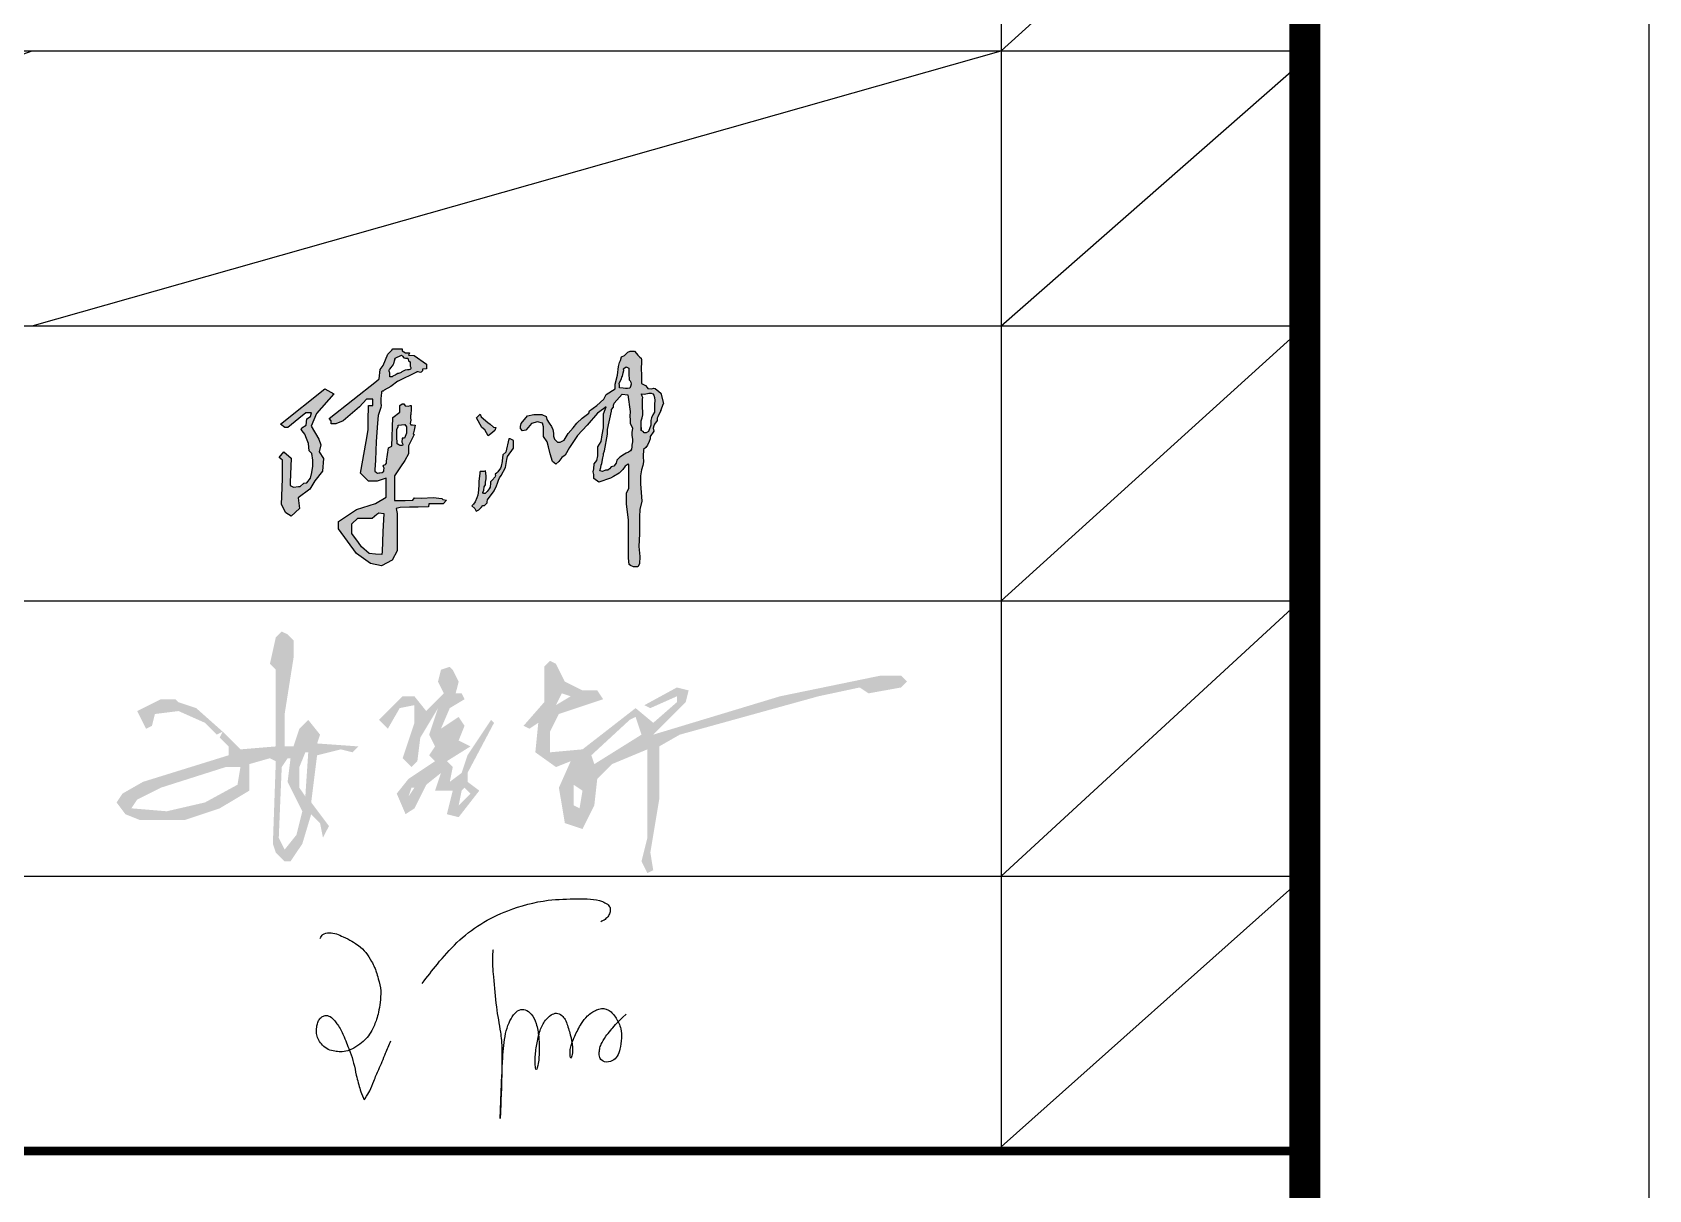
# Model space of a CAD drawing. Extents: x -18502 to 259858, y -468734 to 127958.
# Drawn here: x 100598 to 107648, y -306387 to -301337 of the extents above; entities that cross this region are included whole.
import ezdxf

# ---------------------------------------------------------------- set-up
doc = ezdxf.new("R2010")
doc.units = 0
doc.header["$LTSCALE"] = 1000
doc.layers.get('0').update_dxf_attribs({"linetype": 'CONTINUOUS'})
doc.layers.add('参照-TK_A1$0$TK', color=161, linetype='CONTINUOUS')
doc.layers.add('参照-弱电底图$0$0图框', color=161, linetype='CONTINUOUS')

# ---------------------------------------------------------------- blocks, each defined once
blk = doc.blocks.new('参照-TK_A1$0$王丽')
at = {"color": 7}
for points, knots in [([(3866287.5, -958280.5), (3866302, -958261.7), (3866333.7, -958220.5), (3866387.4, -958159.3), (3866455.9, -958104.9), (3866545.5, -958062.3), (3866642, -958036.2), (3866734.5, -958034.4), (3866794.9, -958033.9), (3866825.2, -958048.7), (3866835.2, -958059.5), (3866834.2, -958072.7), (3866829.2, -958084.7), (3866819.6, -958094.9), (3866811.2, -958099.2), (3866807.1, -958101.3)], [0, 0, 0, 0, 71.176696, 156.139835, 243.593317, 331.285447, 452.557745, 538.872933, 610.969126, 627.210879, 639.755687, 651.907992, 664.305505, 678.650312, 692.539355, 692.539355, 692.539355, 692.539355]), ([(3865990.9, -958149.6), (3865993.1, -958145.4), (3865998.4, -958135.5), (3866025.9, -958130.5), (3866053.9, -958142.7), (3866081.8, -958156.9), (3866104.7, -958171.2), (3866124.7, -958190.7), (3866138.9, -958213.2), (3866148.9, -958232.1), (3866154.5, -958249.2), (3866161.3, -958271.7), (3866168.7, -958301.4), (3866165.1, -958334.6), (3866161.3, -958362.2), (3866154, -958389.8), (3866143, -958414.6), (3866128.8, -958438.1), (3866110.3, -958455), (3866091.3, -958467.9), (3866070.6, -958478.1), (3866051.2, -958479.9), (3866032.3, -958478), (3866013.4, -958473.8), (3865997.7, -958461.1), (3865986.1, -958446.3), (3865980.6, -958431.1), (3865979.6, -958418.2), (3865981.1, -958406.3), (3865983.3, -958394.9), (3865988.6, -958383.6), (3865997.1, -958375.9), (3866009.8, -958372.4), (3866024.7, -958378.5), (3866034.4, -958391.6), (3866048.8, -958409.2), (3866062, -958439.8), (3866076.6, -958476), (3866089.2, -958513.2), (3866095.8, -958549.7), (3866105.7, -958586.9), (3866112.8, -958604.7), (3866118.9, -958619.5), (3866126.4, -958606.5), (3866136.6, -958593.4), (3866147.2, -958562), (3866163.2, -958526.6), (3866179.6, -958487.4), (3866191.4, -958459.7), (3866196.5, -958447.8)], [0, 0, 0, 0, 13.731409, 32.403411, 75.373625, 103.690592, 126.720388, 156.074929, 186.668121, 206.080663, 219.889366, 240.606548, 276.992775, 310.396002, 339.5649, 360.845054, 395.793554, 420.575108, 442.607198, 470.205905, 489.588766, 510.942276, 527.432387, 546.955553, 567.852122, 586.445117, 602.847403, 615.612656, 624.865231, 638.531845, 650.491684, 661.597756, 671.870692, 688.635216, 705.792494, 720.13803, 756.955431, 804.500929, 837.87106, 873.850998, 918.0328, 943.996423, 948.229784, 951.398068, 978.14304, 1008.685467, 1045.274037, 1096.436306, 1135.549026, 1135.549026, 1135.549026, 1135.549026]), ([(3866493.4, -958183.9), (3866493.2, -958176.7), (3866491.3, -958215.2), (3866491.5, -958230.3), (3866496.7, -958283.4), (3866500.4, -958342.8), (3866515.3, -958418.2), (3866523.4, -958503.7), (3866511.9, -958722.2), (3866514.8, -958660.5)], [0, 0, 0, 0, 21.434295, 47.979217, 77.747385, 165.894476, 239.593263, 293.258298, 478.396639, 478.396639, 478.396639, 478.396639]), ([(3866514.2, -958673.8), (3866515, -958651.1), (3866517.2, -958593.5), (3866520.5, -958510), (3866525.9, -958436.9), (3866537.9, -958397.6), (3866551.2, -958373.4), (3866567.1, -958356.2), (3866589.2, -958355.5), (3866608.2, -958371), (3866621, -958399.5), (3866626.7, -958433.8), (3866628.1, -958465), (3866627.8, -958491.3), (3866625.1, -958512.3), (3866619.4, -958539.6), (3866615.1, -958514.7), (3866616.1, -958491.3), (3866619.8, -958458.3), (3866628.1, -958420.1), (3866642.5, -958389.9), (3866659.7, -958372.8), (3866677.9, -958364.7), (3866693.8, -958372.7), (3866704.2, -958386), (3866710.1, -958402.8), (3866717.8, -958427.3), (3866723.2, -958450.6), (3866724.5, -958469.3), (3866724.5, -958485), (3866720.1, -958502.5), (3866717.4, -958489.5), (3866717.2, -958482), (3866718.3, -958470.2), (3866722.3, -958453.7), (3866733.4, -958429.5), (3866746.6, -958400.7), (3866768.2, -958373.6), (3866788.8, -958358.8), (3866808.2, -958352.8), (3866821.2, -958354.4), (3866832.9, -958359.5), (3866842.5, -958369.2), (3866851.7, -958381.8), (3866859.8, -958396.4), (3866866.7, -958415.7), (3866867.7, -958441.7), (3866863.4, -958468.5), (3866856.7, -958492.6), (3866840.1, -958507.5), (3866819.6, -958511.8), (3866802.9, -958500.4), (3866801.9, -958484.6), (3866803.2, -958471.1), (3866807.1, -958457.4), (3866818.9, -958437.5), (3866834.4, -958418), (3866851.3, -958397.9), (3866880.2, -958369.7)], [0, 0, 0, 0, 20.621141, 51.087054, 71.291664, 81.091932, 88.841638, 95.183268, 100.139703, 106.427266, 115.197141, 126.844681, 136.1953, 144.646813, 149.608172, 155.105524, 159.139645, 164.737986, 176.684117, 188.805434, 198.57309, 205.13193, 209.819225, 214.64736, 219.193852, 224.337625, 230.052857, 241.435333, 247.320774, 250.3329, 253.070675, 254.819637, 258.116536, 260.162533, 264.492986, 272.219599, 284.707543, 292.978796, 302.135286, 306.271282, 310.374182, 313.188506, 317.261667, 322.048421, 326.744061, 331.710522, 339.72564, 348.959251, 355.465265, 360.85811, 367.592902, 372.087489, 376.439693, 380.454298, 384.127352, 388.645075, 391.546073, 394.61609, 394.61609, 394.61609, 394.61609])]:
    blk.add_open_spline(points, degree=3, knots=knots, dxfattribs=at)
blk = doc.blocks.new('参照-TK_A1$0$chenc')
h = blk.add_hatch(color=0)
h.dxf.hatch_style = 1
h.paths.add_polyline_path([(10.633, -2.888), (10.833, -2.865), (10.883, -2.938), (10.883, -3.12), (10.825, -3.265), (10.755, -3.265), (10.745, -3.385), (10.759, -3.417), (10.773, -3.455), (10.763, -3.481), (10.695, -3.481), (10.653, -3.455), (10.608, -3.425), (10.613, -3.354), (10.603, -3.287), (10.603, -3.21), (10.603, -3.182), (10.603, -3), (10.636, -2.939)], flags=16)
h.paths.add_polyline_path([(7.217, -2.854), (8.503, -1.826), (8.763, -1.979), (8.262, -2.544), (8.105, -2.919), (8.333, -3.293), (8.386, -3.456), (8.343, -3.665), (8.471, -3.852), (8.435, -4.228), (8.219, -4.501), (8.07, -4.746), (7.726, -5.002), (7.772, -5.308), (7.524, -5.529), (7.372, -5.437), (7.25, -5.198), (7.273, -4.447), (7.273, -3.901), (7.181, -3.825), (7.313, -3.666), (7.53, -3.846), (7.497, -4.555), (7.497, -4.642), (7.596, -4.687), (7.739, -4.674), (7.79, -4.669), (7.89, -4.576), (7.983, -4.564), (8.089, -4.426), (8.128, -4.265), (8.156, -4.078), (8.156, -3.902), (8.128, -3.713), (8.05, -3.636), (8.028, -3.423), (7.97, -3.271), (7.923, -3.147), (7.85, -3.049), (7.816, -3.002), (7.836, -2.963), (7.966, -2.889), (7.983, -2.703), (8.084, -2.634), (8.121, -2.524), (7.949, -2.524), (7.753, -2.696), (7.428, -2.951), (7.344, -2.955)])
h.paths.add_polyline_path([(10.221, -5.454), (10.195, -5.991), (10.169, -6.56), (10.164, -6.65), (9.974, -6.641), (9.791, -6.616), (9.576, -6.42), (9.481, -6.294), (9.287, -6.035), (9.287, -5.751), (9.462, -5.593), (9.684, -5.593), (9.797, -5.593), (9.879, -5.593), (10.019, -5.479), (10.076, -5.433)], flags=16)
h.paths.add_polyline_path([(10.152, -1.963), (10.141, -2.002), (10.133, -2.144), (10.133, -2.241), (10.139, -2.317), (10.137, -2.373), (10.053, -2.603), (10.037, -2.83), (10, -3.365), (9.975, -3.899), (9.962, -4.182), (9.958, -4.222), (10.004, -4.26), (10.032, -4.283), (10.075, -4.273), (10.104, -4.273), (10.177, -4.263), (10.221, -4.228), (10.221, -4.191), (10.227, -4.135), (10.204, -4.081), (10.224, -4.049), (10.274, -4.025), (10.297, -3.988), (10.298, -3.936), (10.356, -3.546), (10.454, -3.492), (10.483, -2.664), (10.69, -2.503), (10.69, -2.314), (10.756, -2.267), (10.803, -2.267), (10.846, -2.322), (10.929, -2.334), (10.992, -2.314), (11.012, -2.314), (11.012, -2.417), (11.004, -2.571), (10.994, -2.608), (10.994, -2.668), (11.004, -2.745), (10.984, -2.833), (11.005, -2.875), (11.056, -2.875), (11.13, -2.889), (11.104, -3.027), (11.079, -3.113), (11.072, -3.137), (11.107, -3.161), (10.934, -3.483), (10.934, -3.716), (10.827, -3.912), (10.701, -4.101), (10.531, -4.355), (10.531, -5.077), (10.846, -5.077), (11.06, -5.07), (11.117, -4.995), (11.315, -5.007), (11.653, -4.988), (11.91, -5.017), (11.941, -5.046), (12.043, -5.07), (11.943, -5.177), (11.829, -5.177), (11.621, -5.177), (11.533, -5.177), (11.516, -5.257), (11.224, -5.266), (10.966, -5.266), (10.695, -5.278), (10.581, -5.31), (10.606, -5.455), (10.606, -5.599), (10.606, -6.545), (10.462, -6.81), (10.153, -6.98), (9.831, -6.91), (9.428, -6.614), (8.899, -5.903), (8.899, -5.689), (9.422, -5.342), (9.983, -5.16), (10.291, -4.977), (10.291, -4.429), (10.027, -4.517), (9.775, -4.517), (9.542, -4.284), (9.706, -3.362), (9.766, -3.021), (9.766, -2.663), (9.775, -2.404), (9.775, -2.31), (9.901, -2.31), (9.901, -2.127), (9.718, -2.127), (9.517, -2.348), (9.038, -2.757), (8.83, -2.845), (8.691, -2.845), (8.691, -2.757), (8.635, -2.691), (10.006, -1.608), (10.09, -1.542), (10.112, -1.269), (10.205, -1.152), (10.34, -0.821), (10.449, -0.702), (10.485, -0.662), (10.751, -0.662), (10.751, -0.72), (10.848, -0.782), (10.963, -0.782), (10.968, -0.794), (10.938, -0.85), (11.104, -0.861), (11.458, -1.116), (11.458, -1.239), (11.459, -1.251), (11.345, -1.259), (11.349, -1.309), (11.307, -1.343), (11.284, -1.353), (11.215, -1.331), (11.179, -1.331), (10.63, -1.609), (10.424, -1.757), (10.229, -1.87), (10.214, -1.889), (10.204, -1.894), (10.168, -1.899), (10.152, -1.915), (10.153, -1.933)])
edge = h.paths.add_edge_path(flags=16)
edge.add_line((10.553, -0.935), (10.735, -0.85))
edge.add_line((10.735, -0.85), (10.765, -0.875))
edge.add_line((10.765, -0.875), (10.802, -0.93))
edge.add_line((10.802, -0.93), (10.85, -0.937))
edge.add_line((10.85, -0.937), (10.888, -0.938))
edge.add_line((10.888, -0.938), (10.916, -0.939))
edge.add_line((10.916, -0.939), (10.927, -0.973))
edge.add_line((10.927, -0.973), (10.927, -0.973))
edge.add_line((10.927, -0.973), (10.927, -0.973))
edge.add_line((10.927, -0.973), (10.94, -1.014))
edge.add_line((10.94, -1.014), (10.985, -1.041))
edge.add_line((10.985, -1.041), (10.985, -1.076))
edge.add_line((10.985, -1.076), (10.987, -1.132))
edge.add_line((10.987, -1.132), (10.987, -1.166))
edge.add_line((10.987, -1.166), (11.002, -1.211))
edge.add_line((11.002, -1.211), (11.002, -1.236))
edge.add_line((11.002, -1.236), (11, -1.257))
edge.add_line((11, -1.257), (10.979, -1.266))
edge.add_line((10.979, -1.266), (10.951, -1.281))
edge.add_line((10.951, -1.281), (10.913, -1.281))
edge.add_line((10.913, -1.281), (10.84, -1.282))
edge.add_line((10.84, -1.282), (10.78, -1.313))
edge.add_line((10.78, -1.313), (10.741, -1.33))
edge.add_line((10.741, -1.33), (10.724, -1.353))
edge.add_line((10.724, -1.353), (10.701, -1.368))
edge.add_line((10.701, -1.368), (10.65, -1.387))
edge.add_line((10.65, -1.387), (10.628, -1.379))
edge.add_line((10.628, -1.379), (10.576, -1.413))
edge.add_line((10.576, -1.413), (10.553, -1.432))
edge.add_line((10.553, -1.432), (10.505, -1.452))
edge.add_line((10.505, -1.452), (10.48, -1.462))
edge.add_line((10.48, -1.462), (10.462, -1.484))
edge.add_line((10.462, -1.484), (10.431, -1.484))
edge.add_line((10.431, -1.484), (10.395, -1.484))
edge.add_line((10.395, -1.484), (10.392, -1.461))
edge.add_line((10.392, -1.461), (10.4, -1.428))
edge.add_line((10.4, -1.428), (10.391, -1.396))
edge.add_line((10.391, -1.396), (10.391, -1.361))
edge.add_line((10.391, -1.361), (10.383, -1.342))
edge.add_line((10.383, -1.342), (10.376, -1.316))
edge.add_line((10.376, -1.316), (10.375, -1.294))
edge.add_line((10.375, -1.294), (10.384, -1.257))
h.paths.add_polyline_path([(10.927, -0.973), (10.927, -0.973)], flags=0)
h.paths.add_polyline_path([(10.553, -0.935), (10.735, -0.85), (10.765, -0.875), (10.802, -0.93), (10.85, -0.937), (10.888, -0.938), (10.916, -0.939), (10.927, -0.973), (10.94, -1.014), (10.985, -1.041), (10.985, -1.076), (10.987, -1.132), (10.987, -1.166), (11.002, -1.211), (11.002, -1.236), (11, -1.257), (10.979, -1.266), (10.951, -1.281), (10.913, -1.281), (10.84, -1.282), (10.78, -1.313), (10.741, -1.33), (10.724, -1.353), (10.701, -1.368), (10.65, -1.387), (10.628, -1.379), (10.576, -1.413), (10.553, -1.432), (10.505, -1.452), (10.48, -1.462), (10.462, -1.484), (10.431, -1.484), (10.395, -1.484), (10.392, -1.461), (10.4, -1.428), (10.391, -1.396), (10.391, -1.361), (10.383, -1.342), (10.376, -1.316), (10.375, -1.294), (10.384, -1.257), (10.493, -1.12), (10.542, -0.969)], flags=0)
h = blk.add_hatch(color=0)
h.dxf.hatch_style = 1
h.paths.add_polyline_path([(13.047, -2.642), (13.021, -2.57), (12.915, -2.676), (13.074, -2.95), (13.16, -3.023), (13.256, -3.194), (13.328, -3.134), (13.445, -3.038), (13.478, -2.949), (13.414, -2.945), (13.315, -2.859), (13.249, -2.805)])
h.paths.add_polyline_path([(13.799, -3.887), (13.819, -3.8), (13.995, -3.559), (13.995, -3.451), (13.995, -3.33), (13.896, -3.284), (13.857, -3.284), (13.769, -3.669), (13.685, -3.746), (13.663, -3.921), (13.661, -3.947), (13.635, -4.076), (13.635, -4.091), (13.61, -4.134), (13.54, -4.244), (13.5, -4.279), (13.462, -4.308), (13.468, -4.378), (13.364, -4.5), (13.324, -4.537), (13.324, -4.571), (13.309, -4.689), (13.287, -4.74), (13.225, -4.814), (13.172, -4.878), (13.122, -4.872), (13.097, -4.842), (13.126, -4.779), (13.143, -4.679), (13.173, -4.626), (13.179, -4.598), (13.179, -4.546), (13.186, -4.496), (13.2, -4.442), (13.198, -4.357), (13.179, -4.216), (13.125, -4.23), (13.02, -4.23), (13.016, -4.251), (13.013, -4.293), (12.986, -4.51), (12.986, -4.56), (12.981, -4.608), (12.972, -4.781), (12.956, -4.919), (12.922, -5.002), (12.877, -5.116), (12.827, -5.186), (12.779, -5.234), (12.864, -5.313), (12.903, -5.389), (12.985, -5.347), (13.047, -5.28), (13.101, -5.222), (13.152, -5.219), (13.222, -5.14), (13.225, -5.105), (13.234, -5.068), (13.234, -5.058), (13.433, -4.795), (13.493, -4.653), (13.527, -4.572), (13.546, -4.517), (13.552, -4.488), (13.583, -4.415), (13.633, -4.352), (13.757, -4.117)])
h.paths.add_polyline_path([(14.865, -2.932), (14.865, -3.086), (14.865, -3.213), (14.972, -3.373), (15.01, -3.519), (15.062, -3.72), (15.122, -3.947), (15.222, -4.018), (15.311, -3.942), (15.393, -3.823), (15.497, -3.755), (15.619, -3.54), (15.757, -3.33), (15.849, -3.191), (16.132, -2.89), (16.43, -2.539), (16.611, -2.406), (16.682, -2.353), (16.605, -2.554), (16.605, -2.778), (16.605, -2.967), (16.569, -3.163), (16.538, -3.357), (16.442, -3.515), (16.442, -3.776), (16.417, -3.914), (16.335, -4.014), (16.327, -4.157), (16.311, -4.243), (16.326, -4.319), (16.326, -4.437), (16.47, -4.545), (16.816, -4.425), (16.903, -4.375), (17.061, -4.282), (17.168, -4.176), (17.242, -4.075), (17.322, -4.02), (17.341, -4.03), (17.341, -4.315), (17.341, -4.721), (17.28, -4.866), (17.28, -5.174), (17.336, -5.645), (17.336, -6.52), (17.336, -6.759), (17.353, -6.934), (17.389, -6.97), (17.481, -7.008), (17.609, -7.007), (17.658, -6.917), (17.669, -6.701), (17.631, -6.418), (17.655, -6.046), (17.655, -5.824), (17.655, -5.55), (17.669, -5.343), (17.722, -5.099), (17.681, -4.594), (17.681, -4.361), (17.717, -4.189), (17.749, -4.057), (17.775, -3.954), (17.763, -3.796), (17.769, -3.595), (17.836, -3.534), (17.891, -3.464), (17.937, -3.364), (17.97, -3.28), (17.97, -3.213), (18.076, -3.062), (18.051, -2.975), (18.072, -2.907), (18.096, -2.856), (18.17, -2.747), (18.17, -2.723), (18.17, -2.68), (18.186, -2.639), (18.28, -2.459), (18.357, -2.253), (18.279, -1.958), (18.219, -1.91), (18.115, -1.816), (18.065, -1.81), (18.016, -1.826), (17.896, -1.821), (17.881, -1.786), (17.83, -1.734), (17.715, -1.674), (17.714, -1.613), (17.71, -1.454), (17.701, -1.216), (17.71, -1.071), (17.71, -0.998), (17.715, -0.972), (17.699, -0.938), (17.661, -0.909), (17.606, -0.852), (17.57, -0.805), (17.512, -0.729), (17.386, -0.729), (17.313, -0.763), (17.217, -0.86), (17.128, -0.902), (17.102, -1.004), (17.07, -1.062), (17.047, -1.178), (17.015, -1.436), (16.948, -1.691), (16.948, -1.831), (16.69, -1.996), (16.617, -2.131), (16.419, -2.31), (16.202, -2.464), (16.18, -2.536), (15.99, -2.685), (15.833, -2.824), (15.723, -2.966), (15.577, -3.132), (15.522, -3.227), (15.467, -3.323), (15.348, -3.378), (15.27, -3.378), (15.188, -3.297), (15.156, -3.201), (15.156, -3.12), (15.133, -3.012), (15.095, -2.927), (15.029, -2.827), (14.959, -2.722), (14.945, -2.632), (14.814, -2.58), (14.587, -2.574), (14.403, -2.613), (14.218, -2.841), (14.191, -2.926), (14.191, -2.982), (14.256, -3.053), (14.352, -3.03), (14.422, -2.95), (14.516, -2.841), (14.69, -2.793), (14.838, -2.832)])
h.paths.add_polyline_path([(16.726, -3.009), (16.842, -2.481), (16.845, -2.432), (16.901, -2.366), (16.901, -2.308), (16.92, -2.243), (17.151, -1.98), (17.314, -2), (17.383, -2.491), (17.374, -2.624), (17.383, -2.733), (17.386, -2.826), (17.449, -2.969), (17.431, -3.102), (17.43, -3.178), (17.455, -3.305), (17.454, -3.368), (17.433, -3.466), (17.432, -3.515), (17.424, -3.585), (17.394, -3.632), (17.337, -3.668), (17.272, -3.704), (17.172, -3.757), (17.136, -3.789), (17.08, -3.821), (16.998, -3.908), (16.972, -3.993), (16.909, -4.08), (16.833, -4.094), (16.786, -4.151), (16.734, -4.191), (16.664, -4.198), (16.577, -4.234), (16.498, -4.217), (16.534, -4.118), (16.54, -4.046), (16.56, -4.002), (16.587, -3.839), (16.606, -3.759), (16.604, -3.712), (16.642, -3.628), (16.726, -3.147), (16.726, -3.069)], flags=16)
h.paths.add_polyline_path([(17.074, -1.803), (17.07, -1.774), (17.078, -1.726), (17.065, -1.673), (17.136, -1.528), (17.146, -1.488), (17.162, -1.461), (17.168, -1.411), (17.182, -1.363), (17.2, -1.297), (17.192, -1.247), (17.267, -1.192), (17.348, -1.231), (17.348, -1.313), (17.348, -1.342), (17.347, -1.404), (17.347, -1.446), (17.354, -1.507), (17.357, -1.567), (17.388, -1.595), (17.406, -1.634), (17.416, -1.69), (17.389, -1.76), (17.375, -1.813), (17.31, -1.823), (17.247, -1.817), (17.183, -1.811)], flags=16)
h.paths.add_polyline_path([(17.708, -2.862), (17.708, -2.764), (17.736, -2.673), (17.754, -2.582), (17.745, -2.286), (17.745, -2.209), (17.738, -2.134), (17.751, -2.084), (17.734, -2.041), (17.709, -1.976), (17.798, -1.986), (17.928, -1.957), (17.991, -1.957), (18.047, -1.976), (18.076, -2.014), (18.087, -2.078), (18.103, -2.168), (18.096, -2.275), (18.096, -2.378), (18.089, -2.509), (18.047, -2.586), (18.002, -2.673), (17.987, -2.749), (17.987, -2.885), (17.915, -3.072), (17.848, -3.111), (17.795, -3.108), (17.762, -3.071), (17.708, -3.037), (17.708, -2.958)], flags=16)
at = {"color": 0}
for points in [[(8.635, -2.691), (10.006, -1.608), (10.09, -1.542), (10.112, -1.269), (10.205, -1.152), (10.34, -0.821), (10.449, -0.702), (10.485, -0.662), (10.751, -0.662), (10.751, -0.72), (10.848, -0.782), (10.963, -0.782), (10.968, -0.794), (10.938, -0.85), (11.104, -0.861), (11.458, -1.116), (11.458, -1.239), (11.459, -1.251), (11.345, -1.259), (11.349, -1.309), (11.307, -1.343), (11.284, -1.353), (11.215, -1.331), (11.179, -1.331)], [(10.553, -0.935), (10.735, -0.85), (10.765, -0.875), (10.802, -0.93), (10.85, -0.937), (10.888, -0.938), (10.916, -0.939), (10.927, -0.973), (10.927, -0.973), (10.927, -0.973), (10.94, -1.014), (10.94, -1.014), (10.94, -1.014), (10.985, -1.041), (10.985, -1.076), (10.987, -1.132), (10.987, -1.166), (10.987, -1.166), (11.002, -1.211), (11.002, -1.236), (11, -1.257), (10.979, -1.266), (10.951, -1.281), (10.913, -1.281), (10.84, -1.282), (10.84, -1.282), (10.78, -1.313), (10.78, -1.313), (10.741, -1.33), (10.724, -1.353), (10.701, -1.368), (10.65, -1.387), (10.628, -1.379), (10.576, -1.413), (10.553, -1.432), (10.505, -1.452), (10.48, -1.462), (10.462, -1.484), (10.431, -1.484), (10.395, -1.484), (10.392, -1.461), (10.4, -1.428), (10.391, -1.396), (10.391, -1.361), (10.383, -1.342), (10.376, -1.316), (10.375, -1.294), (10.384, -1.257)], [(10.542, -0.969), (10.553, -0.935)], [(14.218, -2.841), (14.403, -2.613), (14.587, -2.574), (14.814, -2.58), (14.945, -2.632), (14.959, -2.722), (15.029, -2.827), (15.095, -2.927), (15.133, -3.012), (15.156, -3.12), (15.156, -3.201), (15.188, -3.297), (15.27, -3.378), (15.27, -3.378), (15.348, -3.378), (15.467, -3.323), (15.522, -3.227), (15.577, -3.132), (15.723, -2.966), (15.833, -2.824), (15.99, -2.685), (16.18, -2.536), (16.18, -2.536), (16.202, -2.464), (16.419, -2.31), (16.617, -2.131), (16.69, -1.996), (16.948, -1.831), (16.948, -1.691), (17.015, -1.436), (17.047, -1.178), (17.047, -1.178), (17.07, -1.062), (17.102, -1.004), (17.128, -0.902), (17.217, -0.86), (17.313, -0.763), (17.386, -0.729), (17.512, -0.729), (17.57, -0.805), (17.606, -0.852), (17.606, -0.852), (17.661, -0.909), (17.699, -0.938), (17.715, -0.972), (17.71, -0.998), (17.71, -1.071), (17.701, -1.216), (17.71, -1.454), (17.714, -1.613), (17.715, -1.674), (17.83, -1.734), (17.881, -1.786), (17.896, -1.821), (18.016, -1.826), (18.065, -1.81), (18.115, -1.816), (18.219, -1.91), (18.279, -1.958), (18.279, -1.958), (18.357, -2.253)], [(10.542, -0.969), (10.493, -1.12), (10.384, -1.257)], [(10.63, -1.609), (11.179, -1.331)], [(17.202, -1.24), (17.267, -1.192), (17.348, -1.231), (17.348, -1.313), (17.348, -1.342), (17.347, -1.404), (17.347, -1.404), (17.347, -1.446), (17.354, -1.507), (17.354, -1.507), (17.357, -1.567), (17.388, -1.595), (17.406, -1.634), (17.416, -1.69), (17.389, -1.76), (17.375, -1.813), (17.31, -1.823), (17.247, -1.817), (17.183, -1.811), (17.074, -1.803), (17.07, -1.774), (17.078, -1.726), (17.065, -1.673), (17.136, -1.528), (17.136, -1.528)], [(17.136, -1.528), (17.146, -1.488), (17.162, -1.461), (17.168, -1.411), (17.182, -1.363), (17.2, -1.297), (17.192, -1.25), (17.202, -1.24)], [(7.217, -2.854), (8.503, -1.826), (8.763, -1.979), (8.262, -2.544), (8.105, -2.919), (8.333, -3.293), (8.386, -3.456), (8.343, -3.665), (8.471, -3.852), (8.435, -4.228), (8.219, -4.501), (8.07, -4.746), (7.726, -5.002), (7.772, -5.308), (7.524, -5.529), (7.372, -5.437), (7.25, -5.198), (7.273, -4.447), (7.273, -3.901), (7.181, -3.825), (7.313, -3.666), (7.53, -3.846), (7.497, -4.555), (7.497, -4.642), (7.596, -4.687), (7.739, -4.674), (7.79, -4.669), (7.89, -4.576), (7.983, -4.564), (8.089, -4.426), (8.128, -4.265), (8.156, -4.078), (8.156, -3.902), (8.128, -3.713), (8.05, -3.636), (8.028, -3.423), (7.97, -3.271), (7.923, -3.147), (7.85, -3.049), (7.816, -3.002), (7.836, -2.963), (7.966, -2.889), (7.983, -2.703), (8.084, -2.634), (8.121, -2.524), (7.949, -2.524), (7.753, -2.696), (7.428, -2.951), (7.344, -2.955), (7.217, -2.854)], [(10.424, -1.757), (10.229, -1.87), (10.214, -1.889), (10.204, -1.894), (10.168, -1.899), (10.152, -1.915), (10.153, -1.933), (10.152, -1.963)], [(10.63, -1.609), (10.63, -1.609), (10.424, -1.757)], [(10.152, -1.963), (10.152, -1.963), (10.152, -1.963), (10.152, -1.963), (10.141, -2.002), (10.141, -2.002), (10.133, -2.144), (10.133, -2.241), (10.139, -2.317), (10.139, -2.317), (10.137, -2.373), (10.137, -2.373), (10.137, -2.373), (10.053, -2.603), (10.037, -2.83), (10, -3.365), (9.975, -3.899), (9.962, -4.182), (9.958, -4.222), (10.004, -4.26), (10.032, -4.283), (10.075, -4.273), (10.104, -4.273), (10.177, -4.263), (10.221, -4.228), (10.221, -4.191), (10.227, -4.135), (10.204, -4.081), (10.224, -4.049), (10.274, -4.025), (10.297, -3.988), (10.298, -3.936), (10.356, -3.546), (10.454, -3.492), (10.483, -2.664), (10.69, -2.503), (10.69, -2.314), (10.756, -2.267), (10.803, -2.267), (10.803, -2.267), (10.846, -2.322), (10.846, -2.322), (10.846, -2.322), (10.929, -2.334), (10.992, -2.314), (11.012, -2.314), (11.012, -2.417), (11.004, -2.571), (10.994, -2.608), (10.994, -2.608), (10.994, -2.668), (10.994, -2.668), (11.004, -2.745), (10.984, -2.833), (11.005, -2.875), (11.056, -2.875), (11.13, -2.889), (11.104, -3.027), (11.079, -3.113), (11.072, -3.137), (11.107, -3.161), (11.107, -3.161), (10.934, -3.483), (10.934, -3.716), (10.827, -3.912), (10.701, -4.101), (10.531, -4.355), (10.531, -5.077), (10.846, -5.077), (11.06, -5.07), (11.117, -4.995), (11.315, -5.007), (11.653, -4.988), (11.91, -5.017), (11.941, -5.046), (12.043, -5.07), (11.943, -5.177), (11.829, -5.177), (11.621, -5.177), (11.621, -5.177), (11.533, -5.177), (11.516, -5.257), (11.224, -5.266), (10.966, -5.266), (10.695, -5.278), (10.581, -5.31), (10.606, -5.455), (10.606, -5.599), (10.606, -6.545), (10.462, -6.81), (10.153, -6.98), (9.831, -6.91), (9.428, -6.614), (8.899, -5.903), (8.899, -5.689), (9.422, -5.342), (9.983, -5.16), (10.291, -4.977), (10.291, -4.429), (10.027, -4.517), (9.775, -4.517), (9.542, -4.284), (9.706, -3.362), (9.766, -3.021), (9.766, -2.663), (9.775, -2.404), (9.775, -2.31), (9.901, -2.31), (9.901, -2.127), (9.718, -2.127), (9.517, -2.348), (9.038, -2.757), (8.83, -2.845), (8.691, -2.845), (8.691, -2.757), (8.635, -2.691)], [(17.314, -2), (17.383, -2.491), (17.374, -2.624), (17.383, -2.733), (17.386, -2.826), (17.449, -2.969), (17.431, -3.102), (17.43, -3.178), (17.455, -3.305), (17.454, -3.368), (17.433, -3.466), (17.432, -3.515), (17.424, -3.585), (17.394, -3.632), (17.337, -3.668), (17.272, -3.704), (17.172, -3.757), (17.136, -3.789), (17.08, -3.821), (17.081, -3.82), (17.08, -3.821), (16.998, -3.908), (16.972, -3.993), (16.909, -4.08), (16.833, -4.094), (16.786, -4.151), (16.734, -4.191), (16.664, -4.198), (16.577, -4.234), (16.498, -4.217)], [(16.726, -3.009), (16.842, -2.481), (16.845, -2.432), (16.901, -2.366), (16.901, -2.308), (16.92, -2.243), (17.151, -1.98)], [(17.151, -1.98), (17.314, -2)], [(17.715, -1.977), (17.798, -1.986), (17.928, -1.957), (17.991, -1.957), (18.047, -1.976), (18.076, -2.014), (18.087, -2.078), (18.103, -2.168), (18.096, -2.275), (18.096, -2.378), (18.089, -2.509), (18.047, -2.586), (18.002, -2.673), (17.987, -2.749), (17.987, -2.885), (17.915, -3.072), (17.915, -3.072), (17.915, -3.072), (17.848, -3.111), (17.795, -3.108), (17.762, -3.071), (17.708, -3.037), (17.708, -2.958), (17.708, -3.037), (17.708, -2.862), (17.708, -2.764), (17.736, -2.673), (17.754, -2.582), (17.745, -2.286)], [(17.745, -2.286), (17.745, -2.209), (17.738, -2.134), (17.751, -2.084), (17.734, -2.041), (17.713, -1.986), (17.715, -1.977)], [(18.28, -2.459), (18.357, -2.253)], [(18.096, -2.856), (18.072, -2.907), (18.051, -2.975), (18.076, -3.062), (18.076, -3.062), (17.97, -3.213), (17.97, -3.28), (17.97, -3.28), (17.937, -3.364), (17.891, -3.464), (17.836, -3.534), (17.769, -3.595), (17.763, -3.796), (17.775, -3.954), (17.749, -4.057), (17.717, -4.189), (17.681, -4.361), (17.681, -4.594), (17.722, -5.099), (17.722, -5.099), (17.669, -5.343), (17.655, -5.55), (17.655, -5.824), (17.655, -6.046), (17.631, -6.418), (17.669, -6.701), (17.658, -6.917), (17.609, -7.007), (17.481, -7.008), (17.389, -6.97), (17.353, -6.934), (17.336, -6.759), (17.336, -6.52), (17.336, -5.645), (17.28, -5.174), (17.28, -4.866), (17.341, -4.721), (17.341, -4.315), (17.341, -4.03), (17.322, -4.02), (17.242, -4.075), (17.168, -4.176), (17.061, -4.282), (16.903, -4.375), (16.816, -4.425), (16.816, -4.425), (16.47, -4.545), (16.47, -4.545), (16.47, -4.545), (16.326, -4.437), (16.326, -4.437), (16.326, -4.319), (16.311, -4.243), (16.327, -4.157), (16.335, -4.014), (16.335, -4.014), (16.335, -4.014), (16.417, -3.914), (16.442, -3.776), (16.442, -3.515), (16.538, -3.357), (16.538, -3.357), (16.569, -3.163), (16.605, -2.967), (16.605, -2.778), (16.605, -2.554), (16.682, -2.353), (16.611, -2.406), (16.43, -2.539), (16.132, -2.89), (15.849, -3.191), (15.757, -3.33), (15.619, -3.54), (15.619, -3.54), (15.497, -3.755), (15.393, -3.823), (15.311, -3.942), (15.222, -4.018), (15.122, -3.947), (15.062, -3.72), (15.01, -3.519), (14.972, -3.373), (14.865, -3.213), (14.865, -3.086), (14.865, -2.932), (14.838, -2.832), (14.69, -2.793), (14.516, -2.841), (14.422, -2.95), (14.352, -3.03), (14.256, -3.053), (14.191, -2.982), (14.191, -2.926), (14.218, -2.841)], [(18.28, -2.459), (18.186, -2.639), (18.17, -2.68), (18.17, -2.723), (18.17, -2.747), (18.096, -2.856)], [(10.633, -2.888), (10.833, -2.865), (10.883, -2.938), (10.883, -3.12), (10.825, -3.265), (10.755, -3.265), (10.745, -3.385), (10.759, -3.417), (10.773, -3.455), (10.763, -3.481), (10.695, -3.481), (10.653, -3.455), (10.608, -3.425), (10.613, -3.354), (10.613, -3.354), (10.603, -3.287), (10.603, -3.21), (10.603, -3.182), (10.603, -3), (10.636, -2.939), (10.636, -2.939), (10.633, -2.888)], [(13.433, -4.795), (13.493, -4.653), (13.527, -4.572), (13.546, -4.517), (13.552, -4.488), (13.583, -4.415), (13.633, -4.352), (13.633, -4.352), (13.633, -4.352), (13.757, -4.117), (13.799, -3.887), (13.799, -3.887), (13.819, -3.8), (13.995, -3.559), (13.995, -3.451), (13.995, -3.33), (13.896, -3.284), (13.857, -3.284), (13.769, -3.669), (13.769, -3.669), (13.769, -3.669), (13.769, -3.669), (13.685, -3.746), (13.663, -3.921), (13.661, -3.947), (13.661, -3.947), (13.635, -4.076), (13.635, -4.091), (13.61, -4.134), (13.54, -4.244), (13.54, -4.244), (13.54, -4.244), (13.5, -4.279), (13.5, -4.279), (13.462, -4.308), (13.462, -4.308), (13.465, -4.348), (13.462, -4.37), (13.464, -4.383), (13.364, -4.5), (13.324, -4.537), (13.324, -4.571), (13.309, -4.689)], [(16.642, -3.628), (16.726, -3.147), (16.726, -3.069), (16.726, -3.009)], [(16.56, -4.002), (16.587, -3.839), (16.606, -3.759), (16.604, -3.712), (16.642, -3.628)], [(13.179, -4.216), (13.125, -4.23), (13.02, -4.23), (13.016, -4.251), (13.013, -4.293)], [(13.309, -4.689), (13.309, -4.689), (13.287, -4.74), (13.225, -4.814), (13.172, -4.878), (13.122, -4.872), (13.097, -4.842), (13.126, -4.779), (13.143, -4.679), (13.143, -4.679), (13.143, -4.679), (13.143, -4.679), (13.173, -4.626), (13.179, -4.598), (13.179, -4.598), (13.179, -4.546), (13.186, -4.496), (13.2, -4.442), (13.198, -4.357), (13.198, -4.357), (13.179, -4.216)], [(16.498, -4.217), (16.534, -4.118), (16.54, -4.046), (16.56, -4.002)], [(13.013, -4.293), (12.986, -4.51), (12.986, -4.56), (12.981, -4.608), (12.981, -4.608), (12.981, -4.608), (12.972, -4.781), (12.972, -4.781), (12.956, -4.919), (12.922, -5.002), (12.877, -5.116), (12.827, -5.186), (12.827, -5.186), (12.779, -5.234), (12.864, -5.313), (12.864, -5.313)], [(12.905, -5.389), (12.985, -5.347), (13.047, -5.28), (13.101, -5.222), (13.152, -5.219), (13.185, -5.186), (13.152, -5.219), (13.222, -5.14), (13.225, -5.105), (13.225, -5.105), (13.234, -5.068), (13.234, -5.058)], [(13.234, -5.058), (13.433, -4.795)], [(10.221, -5.454), (10.195, -5.991), (10.169, -6.56), (10.164, -6.65), (9.974, -6.641), (9.791, -6.616), (9.576, -6.42), (9.481, -6.294), (9.287, -6.035), (9.287, -5.751), (9.462, -5.593), (9.684, -5.593), (9.797, -5.593), (9.879, -5.593), (10.019, -5.479), (10.076, -5.433), (10.221, -5.454), (10.221, -5.454)], [(12.864, -5.313), (12.903, -5.389)]]:
    blk.add_lwpolyline(points, dxfattribs=at)
for points in [[(10.536, -0.991), (10.536, -0.991)], [(12.915, -2.676), (13.021, -2.57), (13.047, -2.642), (13.249, -2.805), (13.315, -2.859), (13.414, -2.945), (13.478, -2.949), (13.445, -3.038), (13.328, -3.134), (13.256, -3.194), (13.16, -3.023), (13.074, -2.95)]]:
    blk.add_lwpolyline(points, close=True, dxfattribs=at)

msp = doc.modelspace()

# ---------------------------------------------------------------- hatches: boundary and pattern name
at = {"linetype": 'Continuous'}
h = msp.add_hatch(color=256, dxfattribs=at)
h.paths.add_polyline_path([(102470.1, -304646), (102482.9, -304633.2), (102508.7, -304658.9), (102457.2, -304710.4)], flags=16)
h.paths.add_polyline_path([(102251.4, -304633.2), (102264.3, -304633.2), (102238.5, -304671.8)], flags=16)
h.paths.add_polyline_path([(102958.8, -304620.3), (102997.4, -304646), (102984.6, -304723.2), (102958.8, -304710.4)], flags=16)
h.paths.add_polyline_path([(101441.1, -304543.1), (101479.7, -304543.1), (101505.4, -304543.1), (101492.5, -304620.3), (101351, -304697.5), (101183.8, -304736.1), (101029.5, -304723.2), (101055.2, -304684.6), (101158.1, -304633.2)], flags=16)
h.paths.add_polyline_path([(101711.2, -304504.6), (101724, -304504.6), (101711.2, -304607.5), (101775.5, -304736.1), (101749.8, -304839), (101698.3, -304903.3), (101672.6, -304851.8), (101685.5, -304543.1)], flags=16)
h.paths.add_polyline_path([(101788.4, -304478.8), (101801.2, -304478.8), (101788.4, -304671.8), (101762.6, -304633.2), (101762.6, -304543.1)], flags=16)
h.paths.add_polyline_path([(103203.2, -304337.3), (103229, -304324.5), (103254.7, -304401.7), (103048.9, -304530.3), (103036, -304491.7)], flags=16)
h.paths.add_polyline_path([(101235.3, -304260.2), (101222.4, -304247.3), (101158.1, -304247.3), (101055.2, -304298.8), (101093.8, -304375.9), (101119.5, -304363.1), (101132.4, -304311.6), (101235.3, -304298.8), (101351, -304350.2), (101402.5, -304401.7), (101428.2, -304388.8), (101312.4, -304285.9)], flags=17)
h.paths.add_polyline_path([(102907.4, -304221.6), (102946, -304234.4), (102881.7, -304273)], flags=17)
h.paths.add_polyline_path([(102431.5, -304118.7), (102418.6, -304105.8), (102380, -304118.7), (102367.2, -304170.1), (102392.9, -304221.6), (102315.7, -304298.8), (102264.3, -304234.4), (102212.8, -304234.4), (102109.9, -304337.3), (102148.5, -304375.9), (102200, -304285.9), (102264.3, -304273), (102264.3, -304350.2), (102212.8, -304504.6), (102251.4, -304543.1), (102277.1, -304517.4), (102290, -304414.5), (102367.2, -304285.9), (102328.6, -304401.7), (102354.3, -304453.1), (102328.6, -304491.7), (102354.3, -304517.4), (102238.5, -304594.6), (102187.1, -304658.9), (102225.7, -304748.9), (102264.3, -304723.2), (102315.7, -304620.3), (102380, -304568.9), (102354.3, -304646), (102431.5, -304646), (102405.8, -304748.9), (102457.2, -304761.8), (102547.2, -304646), (102495.8, -304607.5), (102495.8, -304568.9), (102611.6, -304350.2), (102598.7, -304337.3), (102495.8, -304491.7), (102470.1, -304568.9), (102418.6, -304607.5), (102431.5, -304543.1), (102405.8, -304517.4), (102508.7, -304453.1), (102457.2, -304427.4), (102482.9, -304363.1), (102457.2, -304324.5), (102380, -304375.9), (102418.6, -304285.9), (102482.9, -304247.3), (102470.1, -304221.6), (102444.3, -304221.6), (102457.2, -304170.1)])
h.paths.add_polyline_path([(102881.7, -304093), (102855.9, -304080.1), (102830.2, -304105.8), (102830.2, -304260.2), (102740.2, -304363.1), (102765.9, -304375.9), (102804.5, -304350.2), (102791.6, -304478.8), (102881.7, -304543.1), (102946, -304517.4), (102894.5, -304633.2), (102920.3, -304787.5), (102997.4, -304813.3), (103048.9, -304710.4), (103061.7, -304594.6), (103126.1, -304530.3), (103280.4, -304466), (103280.4, -304851.8), (103254.7, -304954.7), (103280.4, -305006.2), (103306.1, -304993.3), (103293.3, -304916.2), (103331.9, -304684.6), (103331.9, -304453.1), (103421.9, -304401.7), (104026.4, -304234.4), (104206.5, -304195.9), (104245.1, -304221.6), (104386.6, -304195.9), (104412.3, -304170.1), (104386.6, -304144.4), (104296.5, -304144.4), (103859.2, -304234.4), (103306.1, -304401.7), (103447.6, -304260.2), (103460.5, -304208.7), (103409, -304195.9), (103267.5, -304273), (103293.3, -304285.9), (103409, -304234.4), (103409, -304260.2), (103306.1, -304350.2), (103229, -304285.9), (102997.4, -304466), (102855.9, -304478.8), (102855.9, -304388.8), (102894.5, -304311.6), (103087.5, -304247.3), (103061.7, -304208.7), (102997.4, -304208.7), (102920.3, -304170.1)])
h.paths.add_polyline_path([(101711.2, -303964.3), (101685.5, -303951.5), (101659.7, -303977.2), (101634, -304093), (101659.7, -304118.7), (101659.7, -304453.1), (101505.4, -304466), (101428.2, -304388.8), (101415.3, -304414.5), (101453.9, -304453.1), (101453.9, -304491.7), (101080.9, -304607.5), (100990.9, -304658.9), (100965.2, -304697.5), (101003.7, -304748.9), (101068.1, -304774.7), (101261, -304774.7), (101415.3, -304723.2), (101544, -304646), (101544, -304530.3), (101634, -304504.6), (101659.7, -304517.4), (101646.9, -304877.6), (101659.7, -304916.2), (101698.3, -304954.7), (101724, -304954.7), (101775.5, -304877.6), (101814.1, -304748.9), (101852.7, -304787.5), (101865.5, -304851.8), (101891.3, -304800.4), (101814.1, -304697.5), (101839.8, -304491.7), (101942.7, -304466), (101994.2, -304478.8), (102019.9, -304453.1), (101839.8, -304440.2), (101852.7, -304401.7), (101801.2, -304337.3), (101762.6, -304375.9), (101736.9, -304453.1), (101698.3, -304453.1), (101698.3, -304311.6), (101736.9, -304067.2), (101736.9, -303990.1)])

# ---------------------------------------------------------------- linework, layer by layer
for p, q in [((97147.7, -302618.6), (100597.7, -301418.6)), ((100597.7, -302618.6), (104822.9, -301418.6)), ((100597.7, -302618.6), (104822.9, -301418.6))]:
    msp.add_line(p, q)
at = {"layer": '参照-TK_A1$0$TK'}
for p, q in [((107647.7, -234218.6), (107647.7, -323318.6)), ((104822.9, -301418.6), (106147.7, -300218.6)), ((104822.9, -300218.6), (104822.9, -306218.6)), ((94147.7, -301418.6), (106147.7, -301418.6)), ((100597.7, -302618.6), (104822.9, -301418.6)), ((104822.9, -302618.6), (106147.7, -301456.1)), ((94147.7, -302618.6), (106147.7, -302618.6)), ((104822.9, -303818.6), (106147.7, -302618.6)), ((94147.7, -303818.6), (106147.7, -303818.6)), ((104822.9, -305018.6), (106128, -303818.6)), ((94147.7, -305018.6), (106147.7, -305018.6)), ((104822.9, -306199.9), (106147.7, -305018.6))]:
    msp.add_line(p, q, dxfattribs=at)
at = {"layer": '参照-TK_A1$0$TK', "const_width": 135}
msp.add_lwpolyline([(106147.7, -235718.6), (106147.7, -321818.6), (-14752.3, -321818.6), (-14752.3, -235718.6)], close=True, dxfattribs=at)
at = {"layer": '参照-TK_A1$0$TK', "const_width": 37.5}
msp.add_lwpolyline([(94147.7, -306218.6), (106147.7, -306218.6)], dxfattribs=at)
at = {"layer": '参照-弱电底图$0$0图框'}
msp.add_lwpolyline([(-18502.3, -234218.5), (107647.7, -234218.5), (107647.7, -323318.5), (-18502.3, -323318.5)], close=True, dxfattribs=at)

# ---------------------------------------------------------------- block references
at = {"color": 7, "xscale": 150, "yscale": 150, "zscale": 150}
msp.add_blockref('参照-TK_A1$0$chenc', (100597.7, -302618.6), dxfattribs=at)
at = {"color": 1, "xscale": 1.5, "yscale": 1.5, "zscale": 1.5}
msp.add_blockref('参照-TK_A1$0$王丽', (-5697133, 1131933.8), dxfattribs=at)

doc.saveas('drawing.dxf')
